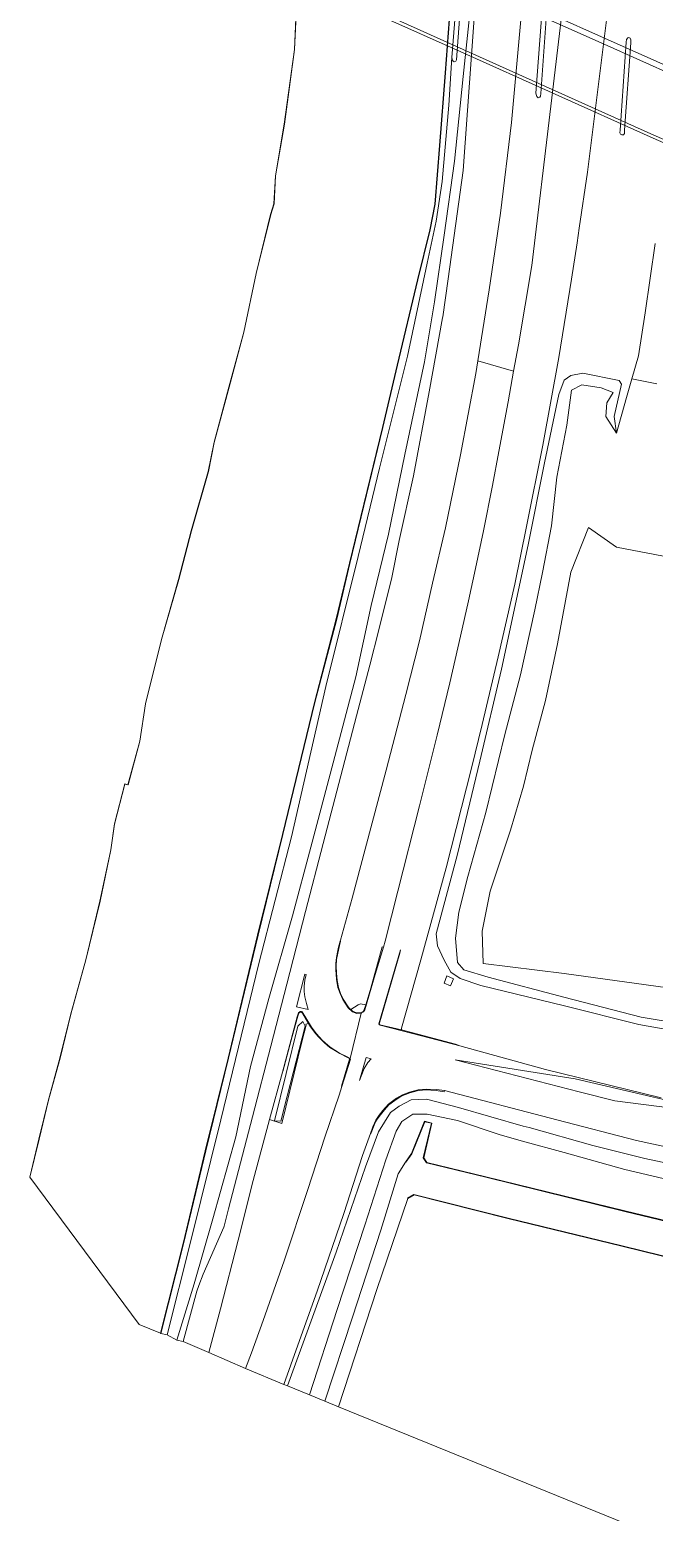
# Model space of a CAD drawing. Header units: metres. Extents: x 112942 to 118371, y 496117 to 499046.
# Drawn here: x 112942.3 to 113098.9, y 498366.9 to 498739 of the extents above; entities that cross this region are included whole.
import ezdxf

# ---------------------------------------------------------------- set-up
doc = ezdxf.new("R2010")
doc.units = ezdxf.units.M
doc.layers.add('B-WE-OG-TOPOKAART-G', color=7, linetype='Continuous', lineweight=18)

msp = doc.modelspace()

# ---------------------------------------------------------------- linework, layer by layer
at = {"layer": 'B-WE-OG-TOPOKAART-G'}
for points in [[(113029.065, 498465.331, 1.388), (113028.336, 498463.69, 1.379), (113027.718, 498461.964, 1.385), (113025.751, 498456.472, 1.343), (113021.054, 498441.873, 1.367), (113014.373, 498422.439, 1.289), (113009.534, 498408.846, 1.229), (113006.064, 498399.019, 1.214), (112996.396, 498403.022, 1.077), (112997.917, 498406.924, 1.148), (113000.878, 498415.043, 1.148), (113006.136, 498430.036, 1.151), (113012.04, 498447.95, 1.16), (113016.294, 498461.085, 1.175), (113019.871, 498471.591, 1.157), (113020.563, 498473.796, 1.184), (113022.719, 498480.671, 1.157), (113022.672, 498480.821, 1.157), (113025.414, 498492.143, 1.142), (113025.971, 498492.488, 1.157), (113026.313, 498493.043, 1.157), (113028.907, 498501.87, 1.172), (113030.987, 498508.776, 1.166), (113031.424, 498510.226, 1.142), (113034.643, 498522.817, 1.1), (113040.071, 498544.22, 1.091), (113044.437, 498561.942, 1.183), (113047.66, 498575.1, 1.183), (113050.347, 498586.78, 1.192), (113052.312, 498595.656, 1.168), (113054.082, 498603.75, 1.153), (113056.076, 498613.191, 1.126), (113058.365, 498624.563, 1.147), (113059.953, 498633.148, 1.168), (113062.235, 498645.606, 1.132), (113063.63, 498653.295, 1.094), (113064.826, 498659.887, 1.132), (113068.195, 498679.806, 1.159), (113082.471, 498799.805, 1.138)], [(113082.471, 498799.805, 1.138), (113068.195, 498679.806, 1.159), (113064.826, 498659.887, 1.132), (113063.63, 498653.295, 1.094), (113054.652, 498655.85, 1.034), (113057.486, 498673.684, 1.048), (113060.333, 498692.936, 1.009), (113063.104, 498715.67, 1.009), (113066.367, 498751.647, 0.988), (113067.536, 498767.452, 1.105), (113068.309, 498781.555, 1.117), (113068.5, 498787.064, 1.097), (113078.165, 498796.347, 0.932), (113082.501, 498800.222, 1.067), (113082.471, 498799.805, 1.138)], [(112981.673, 498771.696, 6.721), (112981.954, 498775.405, 6.653), (112982.277, 498779.509, 6.631), (112982.404, 498781.754, 6.753), (113009.448, 498769.668, 6.753), (113032.334, 498759.441, 6.766), (113049.194, 498751.913, 6.756), (113086.314, 498735.318, 6.753), (113113.118, 498723.309, 6.731), (113112.968, 498721.19, 6.655), (113112.717, 498717.013, 6.676), (113112.431, 498713.4, 6.729), (113112.171, 498709.82, 6.665), (113111.951, 498706.707, 6.773), (113098.059, 498712.856, 6.762), (113050.997, 498733.967, 6.758), (113031.246, 498742.844, 6.77), (113020.478, 498747.602, 6.757), (113006.295, 498753.895, 6.752), (112981.885, 498764.712, 6.768), (112981.247, 498764.94, 6.762), (112981.468, 498767.969, 6.643), (112981.673, 498771.696, 6.721)], [(113055.22, 498762.795, 0.772), (113051.021, 498703.654, 0.823), (113047.221, 498676.463, 0.883), (113045.904, 498666.945, 0.889), (113045.799, 498666.658, 0.892), (113042.457, 498648.091, 0.925), (113038.567, 498626.981, 0.961), (113034.973, 498610.76, 1.006), (113033.064, 498601.495, 1.006), (113029.869, 498588.361, 1.006), (113027.565, 498579.484, 1.006), (113024.221, 498566.821, 1), (113015.925, 498534.787, 0.971), (113011.436, 498517.686, 1.013), (113006.783, 498499.491, 0.971), (113002.778, 498483.872, 0.983), (112998.168, 498466.137, 0.98), (112992.187, 498443.091, 1.001), (112991.057, 498438.754, 1.034), (112990.977, 498438.485, 1.034), (112985.817, 498426.668, 0.935), (112984.704, 498423.83, 0.938), (112984.212, 498422.391, 0.953), (112980.789, 498409.788, 0.908), (112979.235, 498410.122, 0.79), (112983.507, 498424.248, 0.847), (112988.204, 498440.555, 0.837), (112994.014, 498461.135, 0.863), (112997.698, 498478.797, 0.863), (113002.305, 498495.839, 0.887), (113008.198, 498516.608, 0.903), (113012.794, 498533.828, 0.85), (113018.395, 498555.011, 0.933), (113024.073, 498576.549, 0.937), (113027.927, 498594.488, 0.837), (113032.261, 498612.386, 0.82), (113036.385, 498632.366, 0.837), (113041.275, 498655.613, 0.86), (113043.817, 498670.688, 0.753), (113046.188, 498687.394, 0.73), (113048.775, 498706.012, 0.777), (113050.976, 498727.263, 0.7), (113052.957, 498746.183, 0.72)], [(113002.394, 498465.461, 1.127), (112998.317, 498450.152, 1.127), (112994.586, 498435.226, 1.115), (112990.133, 498417.994, 1.112), (112987.228, 498406.986, 1.127), (112980.789, 498409.788, 0.908), (112984.212, 498422.391, 0.953), (112984.704, 498423.83, 0.938), (112985.817, 498426.668, 0.935), (112990.977, 498438.485, 1.034), (112991.057, 498438.754, 1.034), (112992.187, 498443.091, 1.001), (112998.168, 498466.137, 0.98), (113002.778, 498483.872, 0.983), (113006.783, 498499.491, 0.971), (113011.436, 498517.686, 1.013), (113015.925, 498534.787, 0.971), (113024.221, 498566.821, 1), (113027.565, 498579.484, 1.006), (113029.869, 498588.361, 1.006), (113033.064, 498601.495, 1.006), (113034.973, 498610.76, 1.006), (113038.567, 498626.981, 0.961), (113042.457, 498648.091, 0.925), (113045.799, 498666.658, 0.892), (113045.904, 498666.945, 0.889), (113047.221, 498676.463, 0.883), (113051.021, 498703.654, 0.823), (113055.22, 498762.795, 0.772)], [(113089.278, 498760.146, 1.241), (113082.153, 498703.226, 1.303), (113080.089, 498689.158, 1.34), (113079.556, 498685.522, 1.372), (113078.17, 498676.356, 1.369), (113074.98, 498656.752, 1.348), (113070.925, 498634.724, 1.378), (113066.888, 498614.338, 1.378), (113063.919, 498599.868, 1.384), (113059.744, 498581.579, 1.396), (113055.746, 498564.6, 1.396), (113053.096, 498553.622, 1.387), (113046.693, 498528.634, 1.31), (113040.4, 498505.54, 1.307), (113035.547, 498488.457, 1.436), (113035.503, 498487.972, 1.463), (113030.107, 498489.289, 1.412), (113029.95, 498489.418, 1.436), (113035.11, 498507.225, 1.37), (113035.269, 498508.087, 1.25), (113029.883, 498489.52, 1.247), (113030.004, 498489.234, 1.247), (113030.159, 498489.162, 1.253), (113040.501, 498486.508, 1.325), (113050.153, 498483.963, 1.383), (113071.636, 498478.074, 1.458), (113100.607, 498470.928, 1.519)], [(113100.607, 498470.928, 1.519), (113071.636, 498478.074, 1.458), (113050.153, 498483.963, 1.383), (113049.08, 498484.426, 1.502), (113035.503, 498487.972, 1.463), (113035.547, 498488.457, 1.436), (113040.4, 498505.54, 1.307), (113046.693, 498528.634, 1.31), (113053.096, 498553.622, 1.387), (113055.746, 498564.6, 1.396), (113059.744, 498581.579, 1.396), (113063.919, 498599.868, 1.384), (113066.888, 498614.338, 1.378), (113070.925, 498634.724, 1.378), (113074.98, 498656.752, 1.348), (113078.17, 498676.356, 1.369), (113079.556, 498685.522, 1.372), (113080.089, 498689.158, 1.34), (113082.153, 498703.226, 1.303), (113089.278, 498760.146, 1.241)], [(113049.965, 498755.093, 0.12), (113048.11, 498732.014, -0.015), (113047.387, 498720.019, -0.28), (113045.702, 498700.883, -0.25), (113044.241, 498690.962, -0.193), (113041.984, 498680.386, -0.213), (113037.036, 498657.034, -0.157), (113029.99, 498628.913, -0.263), (113024.681, 498606.803, -0.27), (113016.585, 498574.154, -0.26), (113007.975, 498536.42, -0.203), (112999.796, 498504.646, -0.153), (112990.218, 498465.413, -0.177), (112982.68, 498435.088, -0.153), (112976.758, 498411.471, -0.153), (112975.163, 498411.821, -0.153), (112980.873, 498434.325, -0.09), (112986.431, 498457.629, -0.127), (112992.191, 498480.902, -0.173), (112999.56, 498511.729, -0.14), (113005.753, 498536.995, -0.187), (113013.834, 498570.154, -0.183), (113019.272, 498591.075, -0.21), (113022.596, 498605.054, -0.197), (113025.414, 498616.768, -0.22), (113030.857, 498639.111, -0.21), (113034.554, 498654.789, -0.207), (113039.641, 498676.189, -0.207), (113042.695, 498688.719, -0.223), (113044.003, 498695.184, -0.22), (113045.17, 498709.916, -0.213), (113046.577, 498728.18, -0.28), (113048.071, 498748.337, -0.26)], [(113052.957, 498746.183, 0.72), (113050.976, 498727.263, 0.7), (113048.775, 498706.012, 0.777), (113046.188, 498687.394, 0.73), (113043.817, 498670.688, 0.753), (113041.275, 498655.613, 0.86), (113036.385, 498632.366, 0.837), (113032.261, 498612.386, 0.82), (113027.927, 498594.488, 0.837), (113024.073, 498576.549, 0.937), (113018.395, 498555.011, 0.933), (113012.794, 498533.828, 0.85), (113008.198, 498516.608, 0.903), (113002.305, 498495.839, 0.887), (112997.698, 498478.797, 0.863), (112994.014, 498461.135, 0.863), (112988.204, 498440.555, 0.837), (112983.507, 498424.248, 0.847), (112979.235, 498410.122, 0.79), (112976.758, 498411.471, -0.153), (112982.68, 498435.088, -0.153), (112990.218, 498465.413, -0.177), (112999.796, 498504.646, -0.153), (113007.975, 498536.42, -0.203), (113016.585, 498574.154, -0.26), (113024.681, 498606.803, -0.27), (113029.99, 498628.913, -0.263), (113037.036, 498657.034, -0.157), (113041.984, 498680.386, -0.213), (113044.241, 498690.962, -0.193), (113045.702, 498700.883, -0.25), (113047.387, 498720.019, -0.28), (113048.11, 498732.014, -0.015), (113048.348, 498731.315, 0.082), (113048.445, 498731.039, 0.176), (113048.718, 498730.912, 0.207), (113049.172, 498731.063, 0.262), (113049.313, 498731.433, 0.294), (113051.075, 498755.351, 0.345)], [(113047.083, 498754.459, 6.544), (113112.675, 498725.154, 6.5), (113112.49, 498724.512, 6.763), (113113.229, 498724.244, 6.772), (113113.18, 498723.31, 6.732), (113113.034, 498721.192, 6.655), (113112.757, 498716.989, 6.674), (113112.5, 498713.401, 6.729), (113112.231, 498709.818, 6.665), (113111.984, 498706.701, 6.772), (113111.978, 498706.524, 6.784), (113111.329, 498706.794, 6.784), (113111.189, 498706.226, 6.399), (113097.854, 498712.095, 6.43), (113050.237, 498733.482, 6.427), (113031.083, 498742.074, 6.444)], [(113049.313, 498731.433, 0.294), (113049.172, 498731.063, 0.262), (113048.718, 498730.912, 0.207), (113048.445, 498731.039, 0.176), (113048.348, 498731.315, 0.082), (113048.11, 498732.014, -0.015), (113049.965, 498755.093, 0.12), (113050.049, 498755.55, 0.154), (113050.227, 498755.925, 0.26), (113050.585, 498756.024, 0.363), (113050.99, 498755.708, 0.407), (113051.075, 498755.351, 0.345), (113049.313, 498731.433, 0.294)], [(113066.367, 498751.647, 0.988), (113063.104, 498715.67, 1.009), (113060.333, 498692.936, 1.009), (113057.486, 498673.684, 1.048), (113054.652, 498655.85, 1.034), (113054.157, 498652.733, 1.048), (113050.319, 498632.275, 1.048), (113046.565, 498613.995, 1.009), (113043.297, 498600.116, 0.985), (113040.045, 498585.627, 0.985), (113036.639, 498572.18, 1.006), (113031.64, 498553.199, 0.944), (113026.438, 498533.324, 1.001), (113023.116, 498521.05, 1.022), (113020.243, 498510.494, 1.022), (113020.175, 498510.267, 1.067), (113019.72, 498508.739, 0.992), (113019.485, 498507.518, 0.989), (113019.213, 498506.127, 0.983), (113019.028, 498504.651, 0.98), (113019.022, 498503.068, 0.98), (113019.248, 498500.707, 0.971), (113019.6, 498498.618, 1.01), (113020.148, 498497.096, 1.007), (113020.824, 498495.614, 1.049), (113022.129, 498493.557, 1.064), (113023.247, 498492.501, 1.064), (113024.327, 498492.101, 1.124), (113025.414, 498492.143, 1.142), (113022.672, 498480.821, 1.157), (113021.869, 498481.214, 1.157), (113020.02, 498482.175, 1.157), (113017.637, 498483.67, 1.157), (113015.697, 498485.347, 1.157), (113014.193, 498486.961, 1.157), (113012.976, 498488.685, 1.16), (113011.508, 498491.038, 1.166), (113010.594, 498492.48, 1.145), (113010.431, 498492.589, 1.142), (113010.1, 498492.588, 1.136), (113009.711, 498492.23, 1.136), (113009.343, 498491.218, 1.142), (113005.66, 498477.403, 1.099), (113002.394, 498465.461, 1.127)], [(112942.361, 498451.021, -0.326), (112942.312, 498451.033, 0.064), (112944.64, 498460.546, 0.064), (112946.989, 498470.394, 0.064), (112949.869, 498480.915, 0.064), (112952.619, 498491.971, 0.064), (112956.362, 498505.564, 0.064), (112959.895, 498520.282, 0.064), (112962.639, 498533.198, 0.064), (112963.562, 498539.656, 0.064), (112966.165, 498549.748, 0.064), (112966.955, 498549.506, 0.064), (112969.911, 498560.412, 0.064), (112971.33, 498569.818, 0.064), (112975.348, 498585.938, 0.064), (112979.637, 498601.035, 0.064), (112982.791, 498613.21, 0.064), (112987.092, 498628.121, 0.064), (112988.537, 498635.431, 0.064), (112992.248, 498649.305, 0.064), (112995.96, 498663.048, 0.064), (112999.054, 498677.829, 0.064), (113002.705, 498692.628, 0.064), (113003.529, 498695.242, 0.064), (113003.904, 498702.34, 0.064), (113006.118, 498715.284, 0.064), (113008.692, 498734.015, 0.064), (113009.379, 498749.768, 0.088)], [(113009.429, 498749.765, -0.358), (113008.742, 498734.01, -0.353), (113006.167, 498715.276, -0.299), (113003.954, 498702.334, -0.323), (113003.579, 498695.233, -0.299), (113002.753, 498692.614, -0.341), (112999.103, 498677.818, -0.308), (112996.009, 498663.036, -0.379), (112992.296, 498649.292, -0.437), (112988.586, 498635.42, -0.361), (112987.141, 498628.109, -0.33), (112982.839, 498613.197, -0.332), (112979.685, 498601.022, -0.293), (112975.396, 498585.925, -0.364), (112971.379, 498569.808, -0.303), (112969.96, 498560.402, -0.37), (112966.99, 498549.443, -0.284), (112966.2, 498549.685, -0.103), (112963.611, 498539.646, -0.221), (112962.688, 498533.189, -0.193), (112959.944, 498520.271, -0.28), (112956.41, 498505.552, -0.359), (112952.667, 498491.958, -0.218), (112949.917, 498480.902, -0.287), (112947.037, 498470.382, -0.288), (112944.689, 498460.534, -0.309), (112942.361, 498451.021, -0.326)], [(113047.971, 498748.344, -0.494), (113046.477, 498728.188, -0.494), (113045.07, 498709.924, -0.494), (113043.904, 498695.198, -0.494), (113042.597, 498688.741, -0.494), (113039.544, 498676.212, -0.494), (113034.457, 498654.812, -0.494), (113030.76, 498639.134, -0.494), (113025.317, 498616.792, -0.494), (113022.499, 498605.077, -0.494), (113019.175, 498591.099, -0.494), (113013.737, 498570.178, -0.494), (113005.656, 498537.019, -0.494), (112999.463, 498511.753, -0.494), (112992.094, 498480.926, -0.494), (112986.334, 498457.653, -0.494), (112980.776, 498434.349, -0.494), (112975.066, 498411.846, -0.494), (112969.736, 498414.051, -0.494), (112942.361, 498451.021, -0.326), (112944.689, 498460.534, -0.309), (112947.037, 498470.382, -0.288), (112949.917, 498480.902, -0.287), (112952.667, 498491.958, -0.218), (112956.41, 498505.552, -0.359), (112959.944, 498520.271, -0.28), (112962.688, 498533.189, -0.193), (112963.611, 498539.646, -0.221), (112966.2, 498549.685, -0.103), (112966.99, 498549.443, -0.284), (112969.96, 498560.402, -0.37), (112971.379, 498569.808, -0.303), (112975.396, 498585.925, -0.364), (112979.685, 498601.022, -0.293), (112982.839, 498613.197, -0.332), (112987.141, 498628.109, -0.33), (112988.586, 498635.42, -0.361), (112992.296, 498649.292, -0.437), (112996.009, 498663.036, -0.379), (112999.103, 498677.818, -0.308), (113002.753, 498692.614, -0.341), (113003.579, 498695.233, -0.299), (113003.954, 498702.334, -0.323), (113006.167, 498715.276, -0.299), (113008.742, 498734.01, -0.353), (113009.429, 498749.765, -0.358)], [(113048.071, 498748.337, -0.26), (113046.577, 498728.18, -0.28), (113045.17, 498709.916, -0.213), (113044.003, 498695.184, -0.22), (113042.695, 498688.719, -0.223), (113039.641, 498676.189, -0.207), (113034.554, 498654.789, -0.207), (113030.857, 498639.111, -0.21), (113025.414, 498616.768, -0.22), (113022.596, 498605.054, -0.197), (113019.272, 498591.075, -0.21), (113013.834, 498570.154, -0.183), (113005.753, 498536.995, -0.187), (112999.56, 498511.729, -0.14), (112992.191, 498480.902, -0.173), (112986.431, 498457.629, -0.127), (112980.873, 498434.325, -0.09), (112975.163, 498411.821, -0.153), (112975.066, 498411.846, -0.494), (112980.776, 498434.349, -0.494), (112986.334, 498457.653, -0.494), (112992.094, 498480.926, -0.494), (112999.463, 498511.753, -0.494), (113005.656, 498537.019, -0.494), (113013.737, 498570.178, -0.494), (113019.175, 498591.099, -0.494), (113022.499, 498605.077, -0.494), (113025.317, 498616.792, -0.494), (113030.76, 498639.134, -0.494), (113034.457, 498654.812, -0.494), (113039.544, 498676.212, -0.494), (113042.597, 498688.741, -0.494), (113043.904, 498695.198, -0.494), (113045.07, 498709.924, -0.494), (113046.477, 498728.188, -0.494), (113047.971, 498748.344, -0.494)], [(113072.042, 498745.171, 0.748), (113070.448, 498722.991, 0.724), (113070.349, 498722.309, 0.806), (113070.171, 498722.028, 0.826), (113069.777, 498721.876, 0.793), (113069.46, 498722.175, 0.803), (113069.343, 498722.395, 0.805), (113069.356, 498722.464, 0.761), (113069.224, 498723.023, 0.734), (113070.884, 498745.234, 0.755), (113070.979, 498745.86, 0.74), (113071.144, 498746.28, 0.77), (113071.573, 498746.398, 0.777), (113071.854, 498746.249, 0.783), (113072.033, 498745.798, 0.792), (113072.042, 498745.171, 0.748)], [(113069.46, 498722.175, 0.803), (113069.777, 498721.876, 0.793), (113070.171, 498722.028, 0.826), (113070.349, 498722.309, 0.806), (113070.448, 498722.991, 0.724), (113072.042, 498745.171, 0.748), (113072.033, 498745.798, 0.792), (113071.854, 498746.249, 0.783), (113071.573, 498746.398, 0.777), (113071.144, 498746.28, 0.77), (113070.979, 498745.86, 0.74), (113070.884, 498745.234, 0.755), (113069.224, 498723.023, 0.734), (113069.356, 498722.464, 0.761), (113069.343, 498722.395, 0.805), (113069.46, 498722.175, 0.803)], [(113091.446, 498712.947, 0.753), (113091.184, 498712.561, 0.746), (113090.759, 498712.602, 0.727), (113090.412, 498712.747, 0.738), (113090.301, 498713.065, 0.738), (113090.313, 498713.773, 0.683), (113091.869, 498735.823, 0.655), (113091.968, 498736.517, 0.802), (113092.26, 498736.954, 0.802), (113092.553, 498737.019, 0.779), (113092.877, 498736.826, 0.779), (113093.033, 498736.459, 0.763), (113093.036, 498735.686, 0.73), (113091.463, 498713.727, 0.684), (113091.446, 498712.947, 0.753)], [(113090.759, 498712.602, 0.727), (113091.184, 498712.561, 0.746), (113091.446, 498712.947, 0.753), (113091.463, 498713.727, 0.684), (113093.036, 498735.686, 0.73), (113093.033, 498736.459, 0.763), (113092.877, 498736.826, 0.779), (113092.553, 498737.019, 0.779), (113092.26, 498736.954, 0.802), (113091.968, 498736.517, 0.802), (113091.869, 498735.823, 0.655), (113090.313, 498713.773, 0.683), (113090.301, 498713.065, 0.738), (113090.412, 498712.747, 0.738), (113090.759, 498712.602, 0.727)], [(113099.097, 498685.292, 1.168), (113096.648, 498667.943, 1.37), (113094.905, 498657.152, 1.319), (113093.249, 498651.341, 1.139), (113091.909, 498646.637, 0.994), (113089.447, 498637.742, 0.083), (113088.848, 498641.899, 0.613), (113090.718, 498650.015, 0.781), (113090.063, 498650.91, 0.766), (113080.977, 498652.768, 0.838), (113077.996, 498652.18, 0.949), (113076.312, 498650.987, 1.048), (113074.978, 498647.446, 1.228), (113071.367, 498630.292, 1.312), (113067.256, 498609.7, 1.273), (113060.625, 498578.54, 1.309), (113055.171, 498555.398, 1.348), (113049.527, 498532.117, 1.346), (113044.189, 498512.103, 1.355), (113044.58, 498509.06, 1.322), (113046.252, 498505.475, 1.28), (113047.884, 498502.48, 1.22), (113050.234, 498500.898, 1.172), (113055.453, 498499.135, 1.038), (113076.428, 498494.001, 0.903), (113095.015, 498489.368, 1.072), (113115.156, 498485.73, 1.125)], [(113099.572, 498650.132, 1.392), (113093.249, 498651.341, 1.139), (113094.905, 498657.152, 1.319), (113096.648, 498667.943, 1.37), (113099.097, 498685.292, 1.168)], [(113030.987, 498508.776, 1.166), (113030.707, 498508.831, 1.199), (113029.976, 498506.378, 1.25), (113027.815, 498498.458, 1.244), (113026.562, 498494.297, 1.244), (113025.222, 498494.553, 1.241), (113024.647, 498494.302, 1.19), (113022.791, 498493.082, 1.157), (113022.523, 498493.31, 1.178), (113022.139, 498493.742, 1.178), (113020.916, 498495.651, 1.127), (113020.223, 498497.15, 1.124), (113019.752, 498498.66, 1.124), (113019.395, 498500.366, 1.067), (113019.231, 498502.204, 1.064), (113019.177, 498503.971, 1.07), (113019.244, 498505.613, 1.07), (113019.812, 498508.393, 1.094), (113020.25, 498510.242, 1.067), (113020.175, 498510.267, 1.067), (113020.243, 498510.494, 1.022), (113023.116, 498521.05, 1.022), (113026.438, 498533.324, 1.001), (113031.64, 498553.199, 0.944), (113036.639, 498572.18, 1.006), (113040.045, 498585.627, 0.985), (113043.297, 498600.116, 0.985), (113046.565, 498613.995, 1.009), (113050.319, 498632.275, 1.048), (113054.157, 498652.733, 1.048), (113054.652, 498655.85, 1.034), (113063.63, 498653.295, 1.094), (113062.235, 498645.606, 1.132), (113059.953, 498633.148, 1.168), (113058.365, 498624.563, 1.147), (113056.076, 498613.191, 1.126), (113054.082, 498603.75, 1.153), (113052.312, 498595.656, 1.168), (113050.347, 498586.78, 1.192), (113047.66, 498575.1, 1.183), (113044.437, 498561.942, 1.183), (113040.071, 498544.22, 1.091), (113034.643, 498522.817, 1.1), (113031.424, 498510.226, 1.142), (113030.987, 498508.776, 1.166)], [(113115.156, 498485.73, 1.125), (113095.015, 498489.368, 1.072), (113076.428, 498494.001, 0.903), (113055.453, 498499.135, 1.038), (113050.234, 498500.898, 1.172), (113047.884, 498502.48, 1.22), (113046.252, 498505.475, 1.28), (113044.58, 498509.06, 1.322), (113044.189, 498512.103, 1.355), (113049.527, 498532.117, 1.346), (113055.171, 498555.398, 1.348), (113060.625, 498578.54, 1.309), (113067.256, 498609.7, 1.273), (113071.367, 498630.292, 1.312), (113074.978, 498647.446, 1.228), (113076.312, 498650.987, 1.048), (113077.996, 498652.18, 0.949), (113080.977, 498652.768, 0.838), (113090.063, 498650.91, 0.766), (113090.718, 498650.015, 0.781), (113088.848, 498641.899, 0.613), (113089.447, 498637.742, 0.083), (113086.737, 498641.872, 0.053), (113086.972, 498645.32, 0.113), (113088.547, 498647.891, 0.117), (113085.59, 498649.126, 0.117), (113080.73, 498649.877, 0.25), (113078.171, 498648.492, 0.267), (113076.96, 498639.715, 0.057), (113074.432, 498626.663, 0.023), (113073.133, 498614.5, -0.503), (113070.89, 498602.728, -0.59), (113068.916, 498593.411, -0.603), (113065.325, 498577.061, -0.533), (113061.392, 498562.107, -0.437), (113056.64, 498542.513, -0.38), (113052.116, 498526.515, -0.31), (113049.873, 498517.538, -0.193), (113049.06, 498510.969, -0.07), (113049.583, 498504.935, 0.2), (113051.167, 498503.043, 0.25), (113057.278, 498501.207, 0.32), (113076.194, 498496.218, 0.374), (113095.633, 498491.199, 0.627), (113114.128, 498488.074, 0.733)], [(113114.128, 498488.074, 0.733), (113095.633, 498491.199, 0.627), (113076.194, 498496.218, 0.374), (113057.278, 498501.207, 0.32), (113051.167, 498503.043, 0.25), (113049.583, 498504.935, 0.2), (113049.06, 498510.969, -0.07), (113049.873, 498517.538, -0.193), (113052.116, 498526.515, -0.31), (113056.64, 498542.513, -0.38), (113061.392, 498562.107, -0.437), (113065.325, 498577.061, -0.533), (113068.916, 498593.411, -0.603), (113070.89, 498602.728, -0.59), (113073.133, 498614.5, -0.503), (113074.432, 498626.663, 0.023), (113076.96, 498639.715, 0.057), (113078.171, 498648.492, 0.267), (113080.73, 498649.877, 0.25), (113085.59, 498649.126, 0.117), (113088.547, 498647.891, 0.117), (113086.972, 498645.32, 0.113), (113086.737, 498641.872, 0.053), (113089.447, 498637.742, 0.083), (113091.909, 498646.637, 0.994), (113093.249, 498651.341, 1.139), (113099.572, 498650.132, 1.392)], [(113117.437, 498496.479, 0.164), (113076.274, 498502.111, 0.217), (113056.031, 498504.609, 0.113), (113055.76, 498512.785, -0.717), (113057.738, 498522.836, -0.703), (113062.856, 498538.131, -0.657), (113066.141, 498549.148, -0.76), (113068.294, 498558.138, -0.76), (113071.626, 498570.63, -0.737), (113074.64, 498584.846, -0.737), (113077.984, 498602.849, -0.76), (113082.383, 498614.089, -0.49), (113089.44, 498609.118, 0.32), (113122.141, 498602.819, 1.088)], [(113122.141, 498602.819, 1.088), (113089.44, 498609.118, 0.32), (113082.383, 498614.089, -0.49), (113077.984, 498602.849, -0.76), (113074.64, 498584.846, -0.737), (113071.626, 498570.63, -0.737), (113068.294, 498558.138, -0.76), (113066.141, 498549.148, -0.76)], [(113066.141, 498549.148, -0.76), (113062.856, 498538.131, -0.657), (113057.738, 498522.836, -0.703), (113055.76, 498512.785, -0.717), (113056.031, 498504.609, 0.113), (113076.274, 498502.111, 0.217), (113117.437, 498496.479, 0.164)], [(113025.414, 498492.143, 1.142), (113024.327, 498492.101, 1.124), (113023.247, 498492.501, 1.064), (113022.129, 498493.557, 1.064), (113020.824, 498495.614, 1.049), (113020.148, 498497.096, 1.007), (113019.6, 498498.618, 1.01), (113019.248, 498500.707, 0.971), (113019.022, 498503.068, 0.98), (113019.028, 498504.651, 0.98), (113019.213, 498506.127, 0.983), (113019.485, 498507.518, 0.989), (113019.72, 498508.739, 0.992), (113020.175, 498510.267, 1.067), (113020.25, 498510.242, 1.067), (113019.812, 498508.393, 1.094), (113019.244, 498505.613, 1.07), (113019.177, 498503.971, 1.07), (113019.231, 498502.204, 1.064), (113019.395, 498500.366, 1.067), (113019.752, 498498.66, 1.124), (113020.223, 498497.15, 1.124), (113020.916, 498495.651, 1.127), (113022.139, 498493.742, 1.178), (113022.523, 498493.31, 1.178), (113022.791, 498493.082, 1.157), (113023.184, 498492.748, 1.208), (113023.652, 498492.504, 1.208), (113024.204, 498492.253, 1.211), (113024.784, 498492.256, 1.229), (113025.404, 498492.304, 1.241), (113025.882, 498492.588, 1.241), (113026.198, 498493.089, 1.241), (113026.562, 498494.297, 1.244), (113027.815, 498498.458, 1.244), (113029.976, 498506.378, 1.25), (113030.707, 498508.831, 1.199), (113030.987, 498508.776, 1.166), (113028.907, 498501.87, 1.172), (113026.313, 498493.043, 1.157), (113025.971, 498492.488, 1.157), (113025.414, 498492.143, 1.142)], [(113040.501, 498486.508, 1.325), (113030.159, 498489.162, 1.253), (113030.004, 498489.234, 1.247), (113029.883, 498489.52, 1.247), (113035.269, 498508.087, 1.25), (113035.11, 498507.225, 1.37), (113029.95, 498489.418, 1.436), (113030.107, 498489.289, 1.412), (113035.503, 498487.972, 1.463), (113049.08, 498484.426, 1.502), (113050.153, 498483.963, 1.383), (113040.501, 498486.508, 1.325)], [(113009.164, 498493.732, 1.097), (113011.326, 498501.987, 1.073), (113011.588, 498501.92, 1.079), (113011.324, 498500.467, 1.079), (113011.135, 498498.978, 1.109), (113011.087, 498497.632, 1.112), (113011.252, 498496.317, 1.118), (113011.678, 498494.636, 1.118), (113012.113, 498493.078, 1.118), (113009.164, 498493.732, 1.097)], [(113046.19, 498499.746, 1.484), (113047.838, 498499.019, 1.358), (113048.539, 498500.827, 1.361), (113046.868, 498501.534, 1.469), (113046.19, 498499.746, 1.484)], [(113046.19, 498499.746, 1.484), (113046.868, 498501.534, 1.469), (113048.539, 498500.827, 1.361), (113047.838, 498499.019, 1.358), (113046.19, 498499.746, 1.484)], [(113026.562, 498494.297, 1.244), (113026.198, 498493.089, 1.241), (113025.882, 498492.588, 1.241), (113025.404, 498492.304, 1.241), (113024.784, 498492.256, 1.229), (113024.204, 498492.253, 1.211), (113023.652, 498492.504, 1.208), (113023.184, 498492.748, 1.208), (113022.791, 498493.082, 1.157), (113024.647, 498494.302, 1.19), (113025.222, 498494.553, 1.241), (113026.562, 498494.297, 1.244)], [(112996.396, 498403.022, 1.077), (112987.228, 498406.986, 1.127), (112990.133, 498417.994, 1.112), (112994.586, 498435.226, 1.115), (112998.317, 498450.152, 1.127), (113002.394, 498465.461, 1.127), (113005.516, 498464.458, 1.127), (113010.642, 498485.288, 1.142), (113011.616, 498489.209, 1.139), (113011.58, 498489.418, 1.124), (113012.17, 498489.556, 1.259), (113012.719, 498488.743, 1.259), (113014.037, 498486.97, 1.217), (113014.662, 498486.305, 1.217), (113016.249, 498484.767, 1.217), (113017.59, 498483.586, 1.217), (113018.944, 498482.695, 1.217), (113020.037, 498482.063, 1.217), (113022.121, 498480.972, 1.238), (113022.47, 498480.802, 1.238), (113022.508, 498480.614, 1.238), (113020.455, 498473.877, 1.238), (113020.563, 498473.796, 1.184), (113019.871, 498471.591, 1.157), (113016.294, 498461.085, 1.175), (113012.04, 498447.95, 1.16), (113006.136, 498430.036, 1.151), (113000.878, 498415.043, 1.148), (112997.917, 498406.924, 1.148), (112996.396, 498403.022, 1.077)], [(113005.516, 498464.458, 1.127), (113002.394, 498465.461, 1.127), (113005.66, 498477.403, 1.099), (113005.796, 498477.567, 1.217), (113007.884, 498485.388, 1.274), (113009.5, 498491.395, 1.256), (113009.802, 498492.219, 1.259), (113009.986, 498492.38, 1.259), (113010.263, 498492.442, 1.259), (113010.538, 498492.314, 1.259), (113010.671, 498492.19, 1.259), (113012.17, 498489.556, 1.259), (113011.58, 498489.418, 1.124), (113011.616, 498489.209, 1.139), (113010.642, 498485.288, 1.142), (113005.516, 498464.458, 1.127)], [(113005.233, 498465.112, 1.121), (113003.706, 498465.14, 1.118), (113009.562, 498488.948, 1.118), (113010.814, 498490.104, 1.118), (113011.396, 498488.917, 1.118), (113006.871, 498471.369, 1.118), (113005.233, 498465.112, 1.121)], [(113022.672, 498480.821, 1.157), (113022.719, 498480.671, 1.157), (113020.563, 498473.796, 1.184), (113020.455, 498473.877, 1.238), (113022.508, 498480.614, 1.238), (113022.47, 498480.802, 1.238), (113022.121, 498480.972, 1.238), (113020.037, 498482.063, 1.217), (113018.944, 498482.695, 1.217), (113017.59, 498483.586, 1.217), (113016.249, 498484.767, 1.217), (113014.662, 498486.305, 1.217), (113014.037, 498486.97, 1.217), (113012.719, 498488.743, 1.259), (113012.17, 498489.556, 1.259), (113010.671, 498492.19, 1.259), (113010.538, 498492.314, 1.259), (113010.263, 498492.442, 1.259), (113009.986, 498492.38, 1.259), (113009.802, 498492.219, 1.259), (113009.5, 498491.395, 1.256), (113007.884, 498485.388, 1.274), (113005.796, 498477.567, 1.217), (113005.66, 498477.403, 1.099), (113009.343, 498491.218, 1.142), (113009.711, 498492.23, 1.136), (113010.1, 498492.588, 1.136), (113010.431, 498492.589, 1.142), (113010.594, 498492.48, 1.145), (113011.508, 498491.038, 1.166), (113012.976, 498488.685, 1.16), (113014.193, 498486.961, 1.157), (113015.697, 498485.347, 1.157), (113017.637, 498483.67, 1.157), (113020.02, 498482.175, 1.157), (113021.869, 498481.214, 1.157), (113022.672, 498480.821, 1.157)], [(113024.954, 498475.306, 1.253), (113026.708, 498481.046, 1.252), (113027.889, 498480.698, 1.27), (113027.099, 498479.778, 1.27), (113026.163, 498478.324, 1.27), (113024.954, 498475.306, 1.253)], [(113049.016, 498480.463, 1.322), (113079.093, 498475.741, 1.41), (113119.129, 498466.351, 1.46), (113088.998, 498470.17, 1.434), (113080.103, 498472.399, 1.425), (113049.016, 498480.463, 1.322)], [(113111.598, 498452.531, 1.33), (113096.53, 498455.75, 1.157), (113083.506, 498458.982, 1.047), (113067.508, 498463.452, 0.955), (113066.041, 498463.862, 0.947), (113049.773, 498468.548, 0.863), (113041.755, 498470.596, 1.304), (113037.911, 498470.422, 1.439), (113034.906, 498468.831, 1.451), (113032.798, 498467.235, 1.436), (113029.777, 498462.377, 1.334), (113026.467, 498453.588, 1.244), (113019.153, 498432.214, 1.295), (113006.975, 498398.649, 1.117), (113006.064, 498399.019, 1.214), (113009.534, 498408.846, 1.229), (113014.373, 498422.439, 1.289), (113021.054, 498441.873, 1.367), (113025.751, 498456.472, 1.343), (113027.718, 498461.964, 1.385), (113027.93, 498462.126, 1.444), (113028.653, 498464.057, 1.496), (113029.024, 498464.887, 1.517), (113029.295, 498465.356, 1.517), (113029.928, 498466.236, 1.517), (113031.247, 498467.902, 1.493), (113032.363, 498469.153, 1.436), (113033.852, 498470.287, 1.436), (113035.479, 498471.365, 1.436), (113036.544, 498471.765, 1.436), (113037.601, 498472.208, 1.424), (113039.49, 498472.711, 1.424), (113041.418, 498472.938, 1.391), (113044.223, 498472.787, 1.376), (113046.202, 498472.408, 1.355), (113046.273, 498472.766, 1.128), (113074.446, 498465.404, 1.327), (113094.459, 498460.257, 1.473), (113114.561, 498455.886, 1.641)], [(113039.49, 498472.711, 1.424), (113037.601, 498472.208, 1.424), (113036.544, 498471.765, 1.436), (113035.479, 498471.365, 1.436), (113033.852, 498470.287, 1.436), (113032.363, 498469.153, 1.436), (113031.247, 498467.902, 1.493), (113029.928, 498466.236, 1.517), (113029.295, 498465.356, 1.517), (113029.024, 498464.887, 1.517), (113028.653, 498464.057, 1.496), (113027.93, 498462.126, 1.444), (113027.718, 498461.964, 1.385), (113028.336, 498463.69, 1.379), (113029.065, 498465.331, 1.388), (113029.96, 498466.583, 1.388), (113030.852, 498467.727, 1.373), (113032.288, 498469.328, 1.334), (113034.275, 498470.858, 1.331), (113035.742, 498471.652, 1.331), (113037.516, 498472.382, 1.313), (113039.662, 498472.926, 1.253), (113041.891, 498473.113, 1.277), (113044.268, 498472.993, 1.241), (113046.273, 498472.766, 1.128), (113046.202, 498472.408, 1.355), (113044.223, 498472.787, 1.376), (113041.418, 498472.938, 1.391), (113039.49, 498472.711, 1.424)], [(113114.561, 498455.886, 1.641), (113094.459, 498460.257, 1.473), (113074.446, 498465.404, 1.327), (113046.273, 498472.766, 1.128), (113044.268, 498472.993, 1.241), (113041.891, 498473.113, 1.277), (113039.662, 498472.926, 1.253), (113037.516, 498472.382, 1.313), (113035.742, 498471.652, 1.331), (113034.275, 498470.858, 1.331), (113032.288, 498469.328, 1.334), (113030.852, 498467.727, 1.373), (113029.96, 498466.583, 1.388), (113029.065, 498465.331, 1.388)], [(113102.571, 498450.342, -0.36), (113091.515, 498452.914, -0.42), (113076.331, 498457.246, -0.297), (113065.819, 498460.097, -0.343), (113060.228, 498461.613, -0.367), (113049.556, 498465.232, -0.353), (113041.969, 498466.834, -0.387), (113038.348, 498466.811, -0.276), (113035.608, 498464.971, -0.405), (113034.204, 498462.545, -0.607), (113031.586, 498455.368, -0.6), (113026.319, 498438.991, -0.547), (113019.43, 498417.842, -0.577), (113012.456, 498396.382, -0.61), (113006.975, 498398.649, 1.117), (113019.153, 498432.214, 1.295), (113026.467, 498453.588, 1.244), (113029.777, 498462.377, 1.334), (113032.798, 498467.235, 1.436), (113034.906, 498468.831, 1.451), (113037.911, 498470.422, 1.439), (113041.755, 498470.596, 1.304), (113049.773, 498468.548, 0.863), (113066.041, 498463.862, 0.947), (113067.508, 498463.452, 0.955), (113083.506, 498458.982, 1.047), (113096.53, 498455.75, 1.157), (113111.598, 498452.531, 1.33)], [(113123.513, 498434.843, -0.776), (113091.55, 498442.536, -0.756), (113056.654, 498451.102, -0.779), (113041.838, 498454.696, -0.779), (113041.095, 498455.907, -0.779), (113043.126, 498464.616, -0.779), (113041.278, 498465.058, -0.779), (113038.051, 498456.971, -0.79), (113036.529, 498454.831, -0.805), (113034.707, 498451.903, -0.776), (113030.374, 498437.715, -0.648), (113023.207, 498415.866, -0.648), (113016.322, 498394.799, -0.648), (113012.456, 498396.382, -0.61), (113019.43, 498417.842, -0.577), (113026.319, 498438.991, -0.547), (113031.586, 498455.368, -0.6), (113034.204, 498462.545, -0.607), (113035.608, 498464.971, -0.405), (113038.348, 498466.811, -0.276), (113041.969, 498466.834, -0.387), (113049.556, 498465.232, -0.353), (113060.228, 498461.613, -0.367), (113065.819, 498460.097, -0.343), (113076.331, 498457.246, -0.297), (113091.515, 498452.914, -0.42), (113102.571, 498450.342, -0.36)], [(113120.412, 498426.534, -1.055), (113090.811, 498433.834, -1.055), (113062.241, 498440.766, -1.055), (113038.654, 498446.663, -1.055), (113037.045, 498445.755, -1.055), (113037.095, 498445.668, -0.617), (113029.367, 498422.873, -0.699), (113019.711, 498393.417, -0.699), (113016.322, 498394.799, -0.648), (113023.207, 498415.866, -0.648), (113030.374, 498437.715, -0.648), (113034.707, 498451.903, -0.776), (113036.529, 498454.831, -0.805), (113036.611, 498454.773, -1.055), (113038.139, 498456.922, -1.055), (113041.339, 498464.94, -1.055), (113043.006, 498464.542, -1.055), (113040.988, 498455.889, -1.055), (113041.774, 498454.609, -1.055), (113056.63, 498451.005, -1.055), (113091.527, 498442.438, -1.055), (113123.493, 498434.745, -1.055)], [(113123.493, 498434.745, -1.055), (113091.527, 498442.438, -1.055), (113056.63, 498451.005, -1.055), (113041.774, 498454.609, -1.055), (113040.988, 498455.889, -1.055), (113043.006, 498464.542, -1.055), (113041.339, 498464.94, -1.055), (113038.139, 498456.922, -1.055), (113036.611, 498454.773, -1.055), (113036.529, 498454.831, -0.805), (113038.051, 498456.971, -0.79), (113041.278, 498465.058, -0.779), (113043.126, 498464.616, -0.779), (113041.095, 498455.907, -0.779), (113041.838, 498454.696, -0.779), (113056.654, 498451.102, -0.779), (113091.55, 498442.536, -0.756), (113123.513, 498434.843, -0.776)], [(113113.826, 498355.059, -0.796), (113019.711, 498393.417, -0.699), (113029.367, 498422.873, -0.699), (113037.095, 498445.668, -0.617), (113038.669, 498446.556, -0.617), (113062.217, 498440.669, -0.597), (113090.787, 498433.737, -0.637), (113120.36, 498426.444, -0.674), (113121.673, 498425.092, -0.674), (113122.881, 498421.885, -0.674), (113122.139, 498414.815, -0.725), (113122.026, 498403.981, -0.742), (113119.885, 498387.839, -0.796), (113119.201, 498374.302, -0.796), (113116.685, 498371.815, -0.796), (113115.142, 498357.879, -0.796), (113113.826, 498355.059, -0.796)], [(113121.673, 498425.092, -0.674), (113120.36, 498426.444, -0.674), (113090.787, 498433.737, -0.637), (113062.217, 498440.669, -0.597), (113038.669, 498446.556, -0.617), (113037.095, 498445.668, -0.617), (113037.045, 498445.755, -1.055), (113038.654, 498446.663, -1.055), (113062.241, 498440.766, -1.055), (113090.811, 498433.834, -1.055), (113120.412, 498426.534, -1.055), (113121.745, 498425.161, -1.055), (113121.673, 498425.092, -0.674)]]:
    msp.add_polyline3d(points, dxfattribs=at)

doc.saveas('drawing.dxf')
